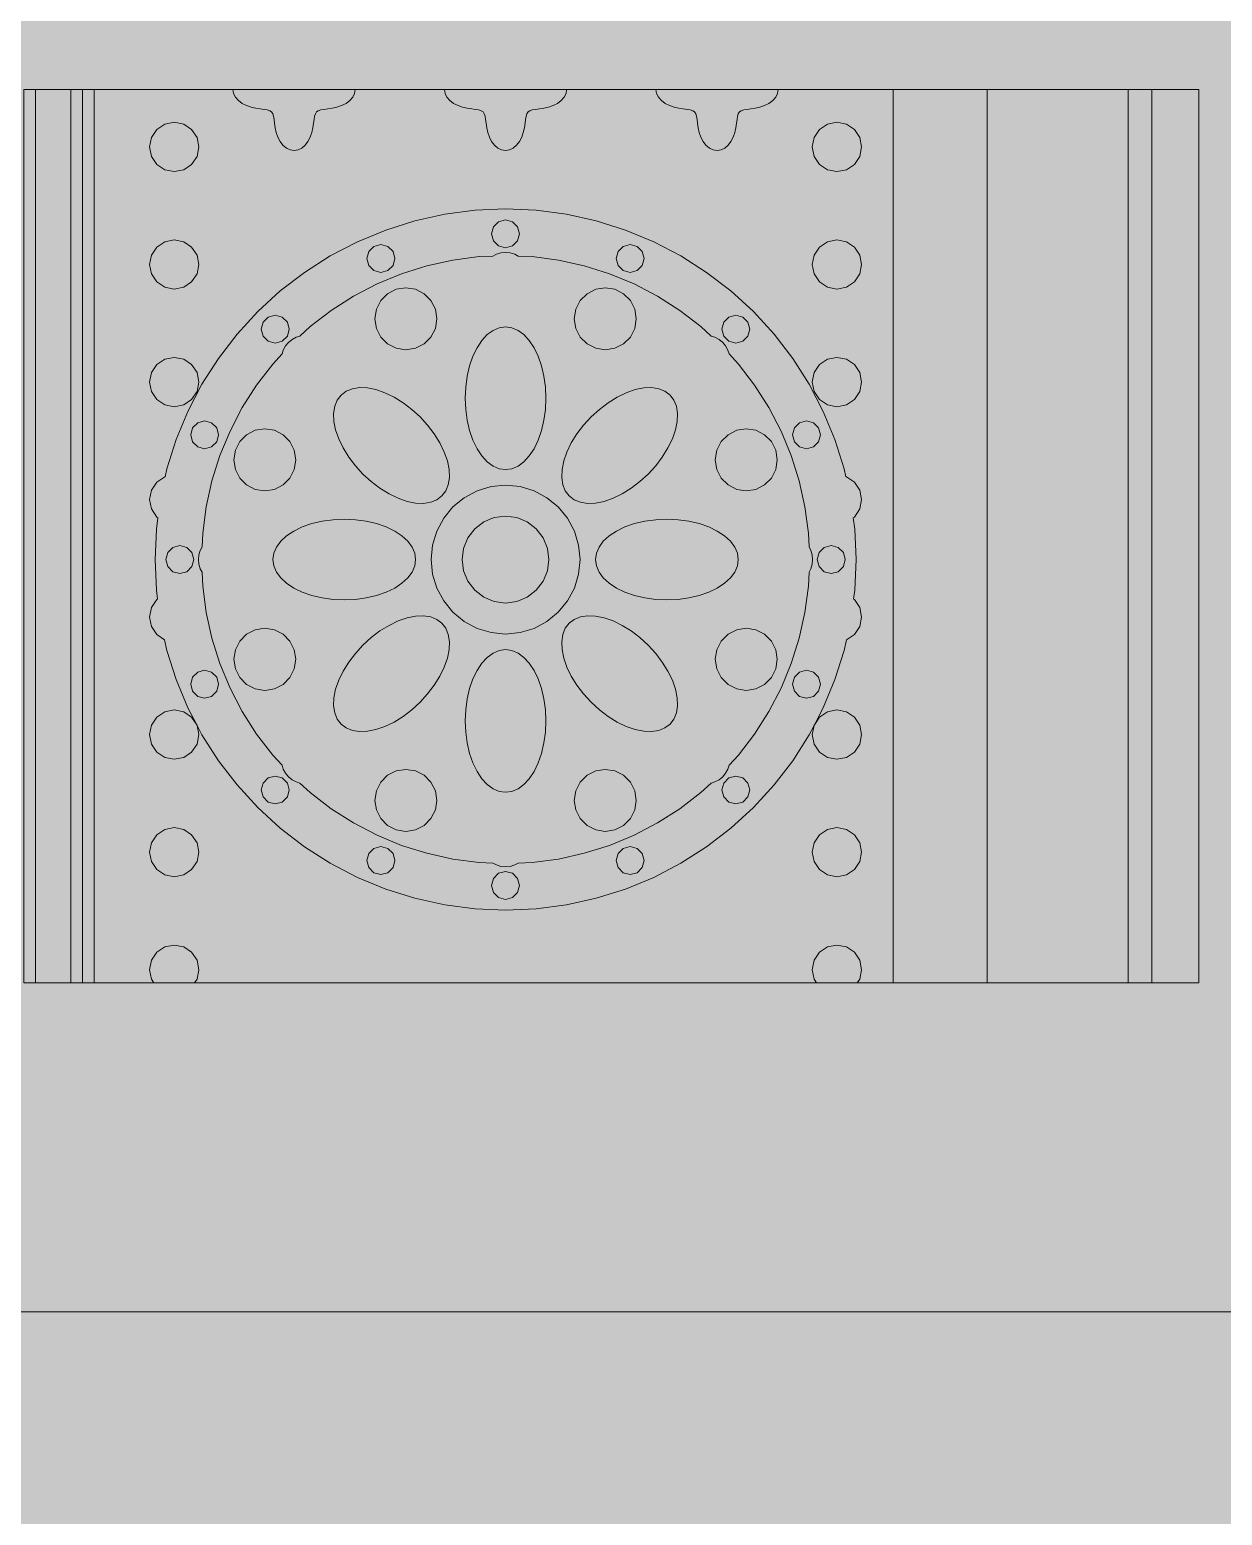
# Model space of a CAD drawing. Header units: millimetres. Extents: x -2412 to 16214, y -1176 to 12015.
# Drawn here: x 9469 to 10244, y 3486 to 4451 of the extents above; entities that cross this region are included whole.
import ezdxf

# ---------------------------------------------------------------- set-up
doc = ezdxf.new("R2010")
doc.units = ezdxf.units.MM
for name, color, linetype, lineweight, true_color in [('00_WHITE_BACKGROUND', 7, 'Continuous', 18, 0xffffff), ('01_STRUCTURE', 7, 'Continuous', 18, 0x000000), ('03_FRAMES_DOORS', 7, 'Continuous', 18, 0x000000), ('06_ORNAMENT', 7, 'Continuous', 18, 0x000000), ('07_RAILINGS', 7, 'Continuous', 18, 0x000000)]:
    doc.layers.add(name, color=color, linetype=linetype, lineweight=lineweight, true_color=true_color)

msp = doc.modelspace()

# ---------------------------------------------------------------- linework, layer by layer
at = {"layer": '00_WHITE_BACKGROUND', "lineweight": 18, "true_color": 0xffffff}
msp.add_solid([(-2412.2137, -1175.5725), (16213.7405, -1175.5725), (-2412.2137, 12015.2672), (16213.7405, 12015.2672)], dxfattribs=at)
at = {"layer": '01_STRUCTURE', "color": 7, "lineweight": 18, "true_color": 0x000000}
for points in [[(10183.2061, 4412.2137), (10183.2061, 3832.0611)], [(10198.4733, 3832.0611), (10229.0076, 3832.0611), (10229.0076, 4412.2137), (10198.4733, 4412.2137)]]:
    msp.add_lwpolyline(points, dxfattribs=at)
at = {"layer": '03_FRAMES_DOORS', "color": 7, "lineweight": 18, "true_color": 0x000000}
msp.add_lwpolyline([(9465.6489, 4412.2137), (9465.6489, 3832.0611), (9473.2824, 3832.0611), (9473.2824, 4412.2137)], close=True, dxfattribs=at)
for points in [[(9503.8168, 4412.2137), (9503.8168, 3832.0611)], [(9511.4504, 3832.0611), (9511.4504, 4412.2137)], [(10030.5344, 3832.0611), (10030.5344, 4412.2137)], [(10091.6031, 3832.0611), (10091.6031, 4412.2137)]]:
    msp.add_lwpolyline(points, dxfattribs=at)
at = {"layer": '06_ORNAMENT', "color": 7, "lineweight": 18, "true_color": 0x000000}
for points in [[(9601.5267, 4412.2137), (9601.9389, 4409.6336), (9603.1298, 4407.2061), (9605.0229, 4405.0076), (9607.4809, 4403.1756), (9610.3206, 4401.7252), (9613.3435, 4400.6718), (9616.3817, 4399.9542), (9619.2214, 4399.5115), (9621.7405, 4399.1908), (9623.8321, 4398.8702), (9625.4656, 4398.3969), (9626.626, 4397.6183), (9627.4046, 4396.458), (9627.8779, 4394.8244), (9628.1985, 4392.7328), (9628.5191, 4390.2137), (9628.9618, 4387.374), (9629.6794, 4384.3359), (9630.7328, 4381.313), (9632.1832, 4378.4733), (9634.0153, 4376.0153), (9636.2137, 4374.1221), (9638.6412, 4372.9313), (9641.2214, 4372.5191), (9643.8015, 4372.9313), (9646.229, 4374.1221), (9648.4275, 4376.0153), (9650.2595, 4378.4733), (9651.7099, 4381.313), (9652.7634, 4384.3359), (9653.4809, 4387.374), (9653.9237, 4390.2137), (9654.2443, 4392.7328), (9654.5649, 4394.8244), (9655.0382, 4396.458), (9655.8168, 4397.6183), (9656.9771, 4398.3969), (9658.6107, 4398.8702), (9660.7023, 4399.1908), (9663.2214, 4399.5115), (9666.0611, 4399.9542), (9669.0992, 4400.6718), (9672.1221, 4401.7252), (9674.9618, 4403.1756), (9677.4198, 4405.0076), (9679.313, 4407.2061), (9680.5038, 4409.6336), (9680.916, 4412.2137)], [(9738.9313, 4412.2137), (9739.3435, 4409.6336), (9740.5344, 4407.2061), (9742.4275, 4405.0076), (9744.8855, 4403.1756), (9747.7252, 4401.7252), (9750.7481, 4400.6718), (9753.7863, 4399.9542), (9756.626, 4399.5115), (9759.145, 4399.1908), (9761.2366, 4398.8702), (9762.8702, 4398.3969), (9764.0305, 4397.6183), (9764.8092, 4396.458), (9765.2824, 4394.8244), (9765.6031, 4392.7328), (9765.9237, 4390.2137), (9766.3664, 4387.374), (9767.084, 4384.3359), (9768.1374, 4381.313), (9769.5878, 4378.4733), (9771.4198, 4376.0153), (9773.6183, 4374.1221), (9776.0458, 4372.9313), (9778.626, 4372.5191), (9781.2061, 4372.9313), (9783.6336, 4374.1221), (9785.8321, 4376.0153), (9787.6641, 4378.4733), (9789.1145, 4381.313), (9790.1679, 4384.3359), (9790.8855, 4387.374), (9791.3282, 4390.2137), (9791.6489, 4392.7328), (9791.9695, 4394.8244), (9792.4427, 4396.458), (9793.2214, 4397.6183), (9794.3817, 4398.3969), (9796.0153, 4398.8702), (9798.1069, 4399.1908), (9800.626, 4399.5115), (9803.4656, 4399.9542), (9806.5038, 4400.6718), (9809.5267, 4401.7252), (9812.3664, 4403.1756), (9814.8244, 4405.0076), (9816.7176, 4407.2061), (9817.9084, 4409.6336), (9818.3206, 4412.2137)], [(9547.3282, 4374.855), (9548.5496, 4368.7328), (9552.0305, 4363.5267), (9557.2214, 4360.0458), (9563.3588, 4358.8244), (9569.4962, 4360.0458), (9574.687, 4363.5267), (9578.1679, 4368.7328), (9579.3893, 4374.855), (9578.1679, 4380.9924), (9574.687, 4386.1985), (9569.4962, 4389.6641), (9563.3588, 4390.8855), (9557.2214, 4389.6641), (9552.0305, 4386.1985), (9548.5496, 4380.9924)], [(9977.8626, 4374.855), (9979.084, 4368.7328), (9982.5649, 4363.5267), (9987.7557, 4360.0458), (9993.8931, 4358.8244), (10000.0305, 4360.0458), (10005.2214, 4363.5267), (10008.7023, 4368.7328), (10009.9237, 4374.855), (10008.7023, 4380.9924), (10005.2214, 4386.1985), (10000.0305, 4389.6641), (9993.8931, 4390.8855), (9987.7557, 4389.6641), (9982.5649, 4386.1985), (9979.084, 4380.9924)], [(9769.5573, 4318.4733), (9770.7786, 4313.9389), (9774.0916, 4310.626), (9778.626, 4309.4046), (9783.1603, 4310.626), (9786.4733, 4313.9389), (9787.6947, 4318.4733), (9786.4733, 4323.0076), (9783.1603, 4326.3206), (9778.626, 4327.542), (9774.0916, 4326.3206), (9770.7786, 4323.0076)], [(9547.3282, 4298.5191), (9548.5496, 4292.3969), (9552.0305, 4287.1908), (9557.2214, 4283.7099), (9563.3588, 4282.4885), (9569.4962, 4283.7099), (9574.687, 4287.1908), (9578.1679, 4292.3969), (9579.3893, 4298.5191), (9578.1679, 4304.6565), (9574.687, 4309.8626), (9569.4962, 4313.3282), (9563.3588, 4314.5496), (9557.2214, 4313.3282), (9552.0305, 4309.8626), (9548.5496, 4304.6565)], [(9977.8626, 4298.5191), (9979.084, 4292.3969), (9982.5649, 4287.1908), (9987.7557, 4283.7099), (9993.8931, 4282.4885), (10000.0305, 4283.7099), (10005.2214, 4287.1908), (10008.7023, 4292.3969), (10009.9237, 4298.5191), (10008.7023, 4304.6565), (10005.2214, 4309.8626), (10000.0305, 4313.3282), (9993.8931, 4314.5496), (9987.7557, 4313.3282), (9982.5649, 4309.8626), (9979.084, 4304.6565)], [(9579.1145, 4106.8702), (9579.4198, 4103.8779), (9580.3053, 4100.9466), (9581.4809, 4098.687), (9581.8779, 4089.6641), (9584.1374, 4072.5802), (9587.8626, 4055.7557), (9593.0382, 4039.3282), (9599.6336, 4023.4046), (9607.5878, 4008.1221), (9616.8397, 3993.5878), (9627.3282, 3979.9237), (9633.4351, 3973.2672), (9634.1985, 3970.8092), (9635.6489, 3968.1221), (9637.5573, 3965.8015), (9639.8779, 3963.8931), (9642.5649, 3962.4427), (9645.0229, 3961.6794), (9651.6794, 3955.5725), (9665.3435, 3945.084), (9679.8779, 3935.8321), (9695.1603, 3927.8779), (9711.084, 3921.2824), (9727.5115, 3916.1069), (9744.3359, 3912.3817), (9761.4198, 3910.1221), (9770.4427, 3909.7252), (9772.7023, 3908.5496), (9775.6336, 3907.6489), (9778.626, 3907.3588), (9781.6183, 3907.6489), (9784.5496, 3908.5496), (9786.8092, 3909.7252), (9795.8321, 3910.1221), (9812.916, 3912.3817), (9829.7405, 3916.1069), (9846.1679, 3921.2824), (9862.0916, 3927.8779), (9877.374, 3935.8321), (9891.9084, 3945.084), (9905.5725, 3955.5725), (9912.229, 3961.6794), (9914.687, 3962.4427), (9917.374, 3963.8931), (9919.6947, 3965.8015), (9921.6031, 3968.1221), (9923.0534, 3970.8092), (9923.8168, 3973.2672), (9929.9237, 3979.9237), (9940.4122, 3993.5878), (9949.6641, 4008.1221), (9957.6183, 4023.4046), (9964.2137, 4039.3282), (9969.3893, 4055.7557), (9973.1145, 4072.5802), (9975.374, 4089.6641), (9975.771, 4098.687), (9976.9466, 4100.9466), (9977.8473, 4103.8779), (9978.1374, 4106.8702), (9977.8473, 4109.8626), (9976.9466, 4112.7939), (9975.771, 4115.0534), (9975.374, 4124.0763), (9973.1145, 4141.1603), (9969.3893, 4157.9847), (9964.2137, 4174.4122), (9957.6183, 4190.3359), (9949.6641, 4205.6183), (9940.4122, 4220.1527), (9929.9237, 4233.8168), (9923.8168, 4240.4733), (9923.0534, 4242.9313), (9921.6031, 4245.6183), (9919.6947, 4247.9389), (9917.374, 4249.8473), (9914.687, 4251.2977), (9912.229, 4252.0611), (9905.5725, 4258.1679), (9891.9084, 4268.6565), (9877.374, 4277.9084), (9862.0916, 4285.8626), (9846.1679, 4292.458), (9829.7405, 4297.6336), (9812.916, 4301.3588), (9795.8321, 4303.6183), (9786.8092, 4304.0153), (9784.5496, 4305.1908), (9781.6183, 4306.0763), (9778.626, 4306.3817), (9775.6336, 4306.0763), (9772.7023, 4305.1908), (9770.4427, 4304.0153), (9761.4198, 4303.6183), (9744.3359, 4301.3588), (9727.5115, 4297.6336), (9711.084, 4292.458), (9695.1603, 4285.8626), (9679.8779, 4277.9084), (9665.3435, 4268.6565), (9651.6794, 4258.1679), (9645.0229, 4252.0611), (9642.5649, 4251.2977), (9639.8779, 4249.8473), (9637.5573, 4247.9389), (9635.6489, 4245.6183), (9634.1985, 4242.9313), (9633.4351, 4240.4733), (9627.3282, 4233.8168), (9616.8397, 4220.1527), (9607.5878, 4205.6183), (9599.6336, 4190.3359), (9593.0382, 4174.4122), (9587.8626, 4157.9847), (9584.1374, 4141.1603), (9581.8779, 4124.0763), (9581.4809, 4115.0534), (9580.3053, 4112.7939), (9579.4198, 4109.8626)], [(9688.5802, 4302.3664), (9689.8015, 4297.8321), (9693.1145, 4294.5191), (9697.6489, 4293.2977), (9702.1832, 4294.5191), (9705.4962, 4297.8321), (9706.7176, 4302.3664), (9705.4962, 4306.9008), (9702.1832, 4310.2137), (9697.6489, 4311.4351), (9693.1145, 4310.2137), (9689.8015, 4306.9008)], [(9850.5344, 4302.3664), (9851.7557, 4297.8321), (9855.0687, 4294.5191), (9859.6031, 4293.2977), (9864.1374, 4294.5191), (9867.4504, 4297.8321), (9868.6718, 4302.3664), (9867.4504, 4306.9008), (9864.1374, 4310.2137), (9859.6031, 4311.4351), (9855.0687, 4310.2137), (9851.7557, 4306.9008)], [(9693.6947, 4263.2672), (9694.6718, 4257.0382), (9697.542, 4251.4198), (9702, 4246.9618), (9707.6183, 4244.1069), (9713.8473, 4243.1145), (9720.0763, 4244.1069), (9725.6947, 4246.9618), (9730.1527, 4251.4198), (9733.0076, 4257.0382), (9734, 4263.2672), (9733.0076, 4269.4962), (9730.1527, 4275.1145), (9725.6947, 4279.5725), (9720.0763, 4282.4275), (9713.8473, 4283.4198), (9707.6183, 4282.4275), (9702, 4279.5725), (9697.542, 4275.1145), (9694.6718, 4269.4962)], [(9823.2519, 4263.2672), (9824.2443, 4257.0382), (9827.0992, 4251.4198), (9831.5573, 4246.9618), (9837.1756, 4244.1069), (9843.4046, 4243.1145), (9849.6336, 4244.1069), (9855.2519, 4246.9618), (9859.7099, 4251.4198), (9862.5802, 4257.0382), (9863.5573, 4263.2672), (9862.5802, 4269.4962), (9859.7099, 4275.1145), (9855.2519, 4279.5725), (9849.6336, 4282.4275), (9843.4046, 4283.4198), (9837.1756, 4282.4275), (9831.5573, 4279.5725), (9827.0992, 4275.1145), (9824.2443, 4269.4962)], [(9619.9389, 4256.4885), (9621.145, 4251.9542), (9624.4733, 4248.6412), (9629.0076, 4247.4198), (9633.542, 4248.6412), (9636.855, 4251.9542), (9638.0763, 4256.4885), (9636.855, 4261.0229), (9633.542, 4264.3511), (9629.0076, 4265.5573), (9624.4733, 4264.3511), (9621.145, 4261.0229)], [(9919.1908, 4256.4885), (9920.3969, 4251.9542), (9923.7252, 4248.6412), (9928.2595, 4247.4198), (9932.7939, 4248.6412), (9936.1069, 4251.9542), (9937.3282, 4256.4885), (9936.1069, 4261.0229), (9932.7939, 4264.3511), (9928.2595, 4265.5573), (9923.7252, 4264.3511), (9920.3969, 4261.0229)], [(9752.4275, 4211.6641), (9752.7481, 4204.4122), (9753.7099, 4197.3435), (9755.2824, 4190.626), (9757.4351, 4184.4122), (9760.1069, 4178.8855), (9763.2214, 4174.1679), (9766.7328, 4170.3664), (9770.5344, 4167.5878), (9774.5344, 4165.8779), (9778.626, 4165.313), (9782.7176, 4165.8779), (9786.7176, 4167.5878), (9790.5191, 4170.3664), (9794.0305, 4174.1679), (9797.145, 4178.8855), (9799.8168, 4184.4122), (9801.9695, 4190.626), (9803.542, 4197.3435), (9804.5038, 4204.4122), (9804.8244, 4211.6641), (9804.5038, 4218.916), (9803.542, 4225.9847), (9801.9695, 4232.7023), (9799.8168, 4238.916), (9797.145, 4244.4427), (9794.0305, 4249.1603), (9790.5191, 4252.9618), (9786.7176, 4255.7405), (9782.7176, 4257.4504), (9778.626, 4258.0153), (9774.5344, 4257.4504), (9770.5344, 4255.7405), (9766.7328, 4252.9618), (9763.2214, 4249.1603), (9760.1069, 4244.4427), (9757.4351, 4238.916), (9755.2824, 4232.7023), (9753.7099, 4225.9847), (9752.7481, 4218.916)], [(9547.3282, 4222.1832), (9548.5496, 4216.0611), (9552.0305, 4210.855), (9557.2214, 4207.374), (9563.3588, 4206.1527), (9569.4962, 4207.374), (9574.687, 4210.855), (9578.1679, 4216.0611), (9579.3893, 4222.1832), (9578.1679, 4228.3206), (9574.687, 4233.5267), (9569.4962, 4236.9924), (9563.3588, 4238.2137), (9557.2214, 4236.9924), (9552.0305, 4233.5267), (9548.5496, 4228.3206)], [(9977.8626, 4222.1832), (9979.084, 4216.0611), (9982.5649, 4210.855), (9987.7557, 4207.374), (9993.8931, 4206.1527), (10000.0305, 4207.374), (10005.2214, 4210.855), (10008.7023, 4216.0611), (10009.9237, 4222.1832), (10008.7023, 4228.3206), (10005.2214, 4233.5267), (10000.0305, 4236.9924), (9993.8931, 4238.2137), (9987.7557, 4236.9924), (9982.5649, 4233.5267), (9979.084, 4228.3206)], [(9666.916, 4201.7557), (9667.1145, 4196.5954), (9668.2443, 4191.0534), (9670.2748, 4185.2519), (9673.145, 4179.3435), (9676.7786, 4173.4809), (9681.0992, 4167.8015), (9686, 4162.4427), (9691.3588, 4157.542), (9697.0382, 4153.2214), (9702.9008, 4149.5878), (9708.8092, 4146.7176), (9714.5954, 4144.7023), (9720.1527, 4143.5725), (9725.313, 4143.3588), (9729.9695, 4144.0763), (9734, 4145.6947), (9737.2977, 4148.1985), (9739.8015, 4151.4962), (9741.4198, 4155.5267), (9742.1374, 4160.1832), (9741.9237, 4165.3435), (9740.7939, 4170.9008), (9738.7786, 4176.687), (9735.9084, 4182.5954), (9732.2748, 4188.458), (9727.9542, 4194.1374), (9723.0534, 4199.4962), (9717.6947, 4204.3969), (9712.0153, 4208.7176), (9706.1527, 4212.3511), (9700.2443, 4215.2214), (9694.4427, 4217.2519), (9688.9008, 4218.3817), (9683.7405, 4218.5802), (9679.084, 4217.8626), (9675.0534, 4216.2443), (9671.7557, 4213.7405), (9669.2519, 4210.4427), (9667.6336, 4206.4122)], [(9815.1145, 4160.1832), (9815.8321, 4155.5267), (9817.4504, 4151.4962), (9819.9542, 4148.1985), (9823.2519, 4145.6947), (9827.2824, 4144.0763), (9831.9389, 4143.3588), (9837.0992, 4143.5725), (9842.6565, 4144.7023), (9848.4427, 4146.7176), (9854.3511, 4149.5878), (9860.2137, 4153.2214), (9865.8931, 4157.542), (9871.2519, 4162.4427), (9876.1527, 4167.8015), (9880.4733, 4173.4809), (9884.1069, 4179.3435), (9886.9771, 4185.2519), (9889.0076, 4191.0534), (9890.1374, 4196.5954), (9890.3359, 4201.7557), (9889.6183, 4206.4122), (9888, 4210.4427), (9885.4962, 4213.7405), (9882.1985, 4216.2443), (9878.1679, 4217.8626), (9873.5267, 4218.5802), (9868.3511, 4218.3817), (9862.8092, 4217.2519), (9857.0076, 4215.2214), (9851.0992, 4212.3511), (9845.2366, 4208.7176), (9839.5573, 4204.3969), (9834.1985, 4199.4962), (9829.2977, 4194.1374), (9824.9771, 4188.458), (9821.3435, 4182.5954), (9818.4733, 4176.687), (9816.458, 4170.9008), (9815.3282, 4165.3435)], [(9574.0611, 4187.8473), (9575.2824, 4183.313), (9578.5954, 4180), (9583.1298, 4178.7786), (9587.6641, 4180), (9590.9771, 4183.313), (9592.1985, 4187.8473), (9590.9771, 4192.3817), (9587.6641, 4195.6947), (9583.1298, 4196.916), (9578.5954, 4195.6947), (9575.2824, 4192.3817)], [(9602.0763, 4171.6489), (9603.0687, 4165.4198), (9605.9237, 4159.8015), (9610.3817, 4155.3435), (9616, 4152.4885), (9622.229, 4151.4962), (9628.458, 4152.4885), (9634.0763, 4155.3435), (9638.5344, 4159.8015), (9641.3893, 4165.4198), (9642.3817, 4171.6489), (9641.3893, 4177.8779), (9638.5344, 4183.4962), (9634.0763, 4187.9542), (9628.458, 4190.8244), (9622.229, 4191.8015), (9616, 4190.8244), (9610.3817, 4187.9542), (9605.9237, 4183.4962), (9603.0687, 4177.8779)], [(9914.8702, 4171.6489), (9915.8626, 4165.4198), (9918.7176, 4159.8015), (9923.1756, 4155.3435), (9928.7939, 4152.4885), (9935.0229, 4151.4962), (9941.2519, 4152.4885), (9946.8702, 4155.3435), (9951.3282, 4159.8015), (9954.1832, 4165.4198), (9955.1756, 4171.6489), (9954.1832, 4177.8779), (9951.3282, 4183.4962), (9946.8702, 4187.9542), (9941.2519, 4190.8244), (9935.0229, 4191.8015), (9928.7939, 4190.8244), (9923.1756, 4187.9542), (9918.7176, 4183.4962), (9915.8626, 4177.8779)], [(9965.0534, 4187.8473), (9966.2748, 4183.313), (9969.5878, 4180), (9974.1221, 4178.7786), (9978.6565, 4180), (9981.9695, 4183.313), (9983.1908, 4187.8473), (9981.9695, 4192.3817), (9978.6565, 4195.6947), (9974.1221, 4196.916), (9969.5878, 4195.6947), (9966.2748, 4192.3817)], [(9730.2595, 4106.8702), (9731.1908, 4097.4351), (9733.9389, 4088.3664), (9738.4122, 4080), (9744.4275, 4072.6718), (9751.7557, 4066.6565), (9760.1221, 4062.1832), (9769.1908, 4059.4351), (9778.626, 4058.5038), (9788.0611, 4059.4351), (9797.1298, 4062.1832), (9805.4962, 4066.6565), (9812.8244, 4072.6718), (9818.8397, 4080), (9823.313, 4088.3664), (9826.0611, 4097.4351), (9826.9924, 4106.8702), (9826.0611, 4116.3053), (9823.313, 4125.374), (9818.8397, 4133.7405), (9812.8244, 4141.0687), (9805.4962, 4147.084), (9797.1298, 4151.5573), (9788.0611, 4154.3053), (9778.626, 4155.2366), (9769.1908, 4154.3053), (9760.1221, 4151.5573), (9751.7557, 4147.084), (9744.4275, 4141.0687), (9738.4122, 4133.7405), (9733.9389, 4125.374), (9731.1908, 4116.3053)], [(9627.4809, 4106.8702), (9628.0458, 4102.7786), (9629.7557, 4098.7786), (9632.5344, 4094.9771), (9636.3359, 4091.4656), (9641.0534, 4088.3511), (9646.5802, 4085.6794), (9652.7939, 4083.5267), (9659.5115, 4081.9542), (9666.5802, 4080.9924), (9673.8321, 4080.6718), (9681.084, 4080.9924), (9688.1527, 4081.9542), (9694.8702, 4083.5267), (9701.084, 4085.6794), (9706.6107, 4088.3511), (9711.3282, 4091.4656), (9715.1298, 4094.9771), (9717.9084, 4098.7786), (9719.6183, 4102.7786), (9720.1832, 4106.8702), (9719.6183, 4110.9618), (9717.9084, 4114.9618), (9715.1298, 4118.7634), (9711.3282, 4122.2748), (9706.6107, 4125.3893), (9701.084, 4128.0611), (9694.8702, 4130.2137), (9688.1527, 4131.7863), (9681.084, 4132.7481), (9673.8321, 4133.0687), (9666.5802, 4132.7481), (9659.5115, 4131.7863), (9652.7939, 4130.2137), (9646.5802, 4128.0611), (9641.0534, 4125.3893), (9636.3359, 4122.2748), (9632.5344, 4118.7634), (9629.7557, 4114.9618), (9628.0458, 4110.9618)], [(9750.4122, 4106.8702), (9751.374, 4099.5725), (9754.1985, 4092.7634), (9758.6718, 4086.916), (9764.5191, 4082.4427), (9771.3282, 4079.6183), (9778.626, 4078.6565), (9785.9237, 4079.6183), (9792.7328, 4082.4427), (9798.5802, 4086.916), (9803.0534, 4092.7634), (9805.8779, 4099.5725), (9806.8397, 4106.8702), (9805.8779, 4114.1679), (9803.0534, 4120.9771), (9798.5802, 4126.8244), (9792.7328, 4131.2977), (9785.9237, 4134.1221), (9778.626, 4135.084), (9771.3282, 4134.1221), (9764.5191, 4131.2977), (9758.6718, 4126.8244), (9754.1985, 4120.9771), (9751.374, 4114.1679)], [(9837.0687, 4106.8702), (9837.6336, 4102.7786), (9839.3435, 4098.7786), (9842.1221, 4094.9771), (9845.9237, 4091.4656), (9850.6412, 4088.3511), (9856.1679, 4085.6794), (9862.3817, 4083.5267), (9869.0992, 4081.9542), (9876.1679, 4080.9924), (9883.4198, 4080.6718), (9890.6718, 4080.9924), (9897.7405, 4081.9542), (9904.458, 4083.5267), (9910.6718, 4085.6794), (9916.1985, 4088.3511), (9920.916, 4091.4656), (9924.7176, 4094.9771), (9927.4962, 4098.7786), (9929.2061, 4102.7786), (9929.771, 4106.8702), (9929.2061, 4110.9618), (9927.4962, 4114.9618), (9924.7176, 4118.7634), (9920.916, 4122.2748), (9916.1985, 4125.3893), (9910.6718, 4128.0611), (9904.458, 4130.2137), (9897.7405, 4131.7863), (9890.6718, 4132.7481), (9883.4198, 4133.0687), (9876.1679, 4132.7481), (9869.0992, 4131.7863), (9862.3817, 4130.2137), (9856.1679, 4128.0611), (9850.6412, 4125.3893), (9845.9237, 4122.2748), (9842.1221, 4118.7634), (9839.3435, 4114.9618), (9837.6336, 4110.9618)], [(9557.9542, 4106.8702), (9559.1756, 4102.3359), (9562.4885, 4099.0229), (9567.0229, 4097.8015), (9571.5573, 4099.0229), (9574.8702, 4102.3359), (9576.0916, 4106.8702), (9574.8702, 4111.4046), (9571.5573, 4114.7176), (9567.0229, 4115.9389), (9562.4885, 4114.7176), (9559.1756, 4111.4046)], [(9981.1603, 4106.8702), (9982.3817, 4102.3359), (9985.6947, 4099.0229), (9990.229, 4097.8015), (9994.7634, 4099.0229), (9998.0763, 4102.3359), (9999.2977, 4106.8702), (9998.0763, 4111.4046), (9994.7634, 4114.7176), (9990.229, 4115.9389), (9985.6947, 4114.7176), (9982.3817, 4111.4046)], [(9602.0763, 4042.0916), (9603.0687, 4035.8626), (9605.9237, 4030.2443), (9610.3817, 4025.7863), (9616, 4022.916), (9622.229, 4021.9389), (9628.458, 4022.916), (9634.0763, 4025.7863), (9638.5344, 4030.2443), (9641.3893, 4035.8626), (9642.3817, 4042.0916), (9641.3893, 4048.3206), (9638.5344, 4053.9389), (9634.0763, 4058.3969), (9628.458, 4061.2519), (9622.229, 4062.2443), (9616, 4061.2519), (9610.3817, 4058.3969), (9605.9237, 4053.9389), (9603.0687, 4048.3206)], [(9666.916, 4011.9695), (9667.6336, 4007.3282), (9669.2519, 4003.2977), (9671.7557, 4000), (9675.0534, 3997.4962), (9679.084, 3995.8779), (9683.7405, 3995.1603), (9688.9008, 3995.3588), (9694.4427, 3996.4885), (9700.2443, 3998.5191), (9706.1527, 4001.3893), (9712.0153, 4005.0229), (9717.6947, 4009.3435), (9723.0534, 4014.2443), (9727.9542, 4019.6031), (9732.2748, 4025.2824), (9735.9084, 4031.145), (9738.7786, 4037.0534), (9740.7939, 4042.8397), (9741.9237, 4048.3969), (9742.1374, 4053.5573), (9741.4198, 4058.2137), (9739.8015, 4062.2443), (9737.2977, 4065.542), (9734, 4068.0458), (9729.9695, 4069.6641), (9725.313, 4070.3817), (9720.1527, 4070.1679), (9714.5954, 4069.0382), (9708.8092, 4067.0229), (9702.9008, 4064.1527), (9697.0382, 4060.5191), (9691.3588, 4056.1985), (9686, 4051.2977), (9681.0992, 4045.9389), (9676.7786, 4040.2595), (9673.145, 4034.3969), (9670.2748, 4028.4885), (9668.2443, 4022.687), (9667.1145, 4017.145)], [(9815.1145, 4053.5573), (9815.3282, 4048.3969), (9816.458, 4042.8397), (9818.4733, 4037.0534), (9821.3435, 4031.145), (9824.9771, 4025.2824), (9829.2977, 4019.6031), (9834.1985, 4014.2443), (9839.5573, 4009.3435), (9845.2366, 4005.0229), (9851.0992, 4001.3893), (9857.0076, 3998.5191), (9862.8092, 3996.4885), (9868.3511, 3995.3588), (9873.5267, 3995.1603), (9878.1679, 3995.8779), (9882.1985, 3997.4962), (9885.4962, 4000), (9888, 4003.2977), (9889.6183, 4007.3282), (9890.3359, 4011.9695), (9890.1374, 4017.145), (9889.0076, 4022.687), (9886.9771, 4028.4885), (9884.1069, 4034.3969), (9880.4733, 4040.2595), (9876.1527, 4045.9389), (9871.2519, 4051.2977), (9865.8931, 4056.1985), (9860.2137, 4060.5191), (9854.3511, 4064.1527), (9848.4427, 4067.0229), (9842.6565, 4069.0382), (9837.0992, 4070.1679), (9831.9389, 4070.3817), (9827.2824, 4069.6641), (9823.2519, 4068.0458), (9819.9542, 4065.542), (9817.4504, 4062.2443), (9815.8321, 4058.2137)], [(9914.8702, 4042.0916), (9915.8626, 4035.8626), (9918.7176, 4030.2443), (9923.1756, 4025.7863), (9928.7939, 4022.916), (9935.0229, 4021.9389), (9941.2519, 4022.916), (9946.8702, 4025.7863), (9951.3282, 4030.2443), (9954.1832, 4035.8626), (9955.1756, 4042.0916), (9954.1832, 4048.3206), (9951.3282, 4053.9389), (9946.8702, 4058.3969), (9941.2519, 4061.2519), (9935.0229, 4062.2443), (9928.7939, 4061.2519), (9923.1756, 4058.3969), (9918.7176, 4053.9389), (9915.8626, 4048.3206)], [(9752.4275, 4002.0763), (9752.7481, 3994.8244), (9753.7099, 3987.7557), (9755.2824, 3981.0382), (9757.4351, 3974.8244), (9760.1069, 3969.2977), (9763.2214, 3964.5802), (9766.7328, 3960.7786), (9770.5344, 3958), (9774.5344, 3956.2901), (9778.626, 3955.7252), (9782.7176, 3956.2901), (9786.7176, 3958), (9790.5191, 3960.7786), (9794.0305, 3964.5802), (9797.145, 3969.2977), (9799.8168, 3974.8244), (9801.9695, 3981.0382), (9803.542, 3987.7557), (9804.5038, 3994.8244), (9804.8244, 4002.0763), (9804.5038, 4009.3282), (9803.542, 4016.3969), (9801.9695, 4023.1145), (9799.8168, 4029.3282), (9797.145, 4034.855), (9794.0305, 4039.5725), (9790.5191, 4043.374), (9786.7176, 4046.1527), (9782.7176, 4047.8626), (9778.626, 4048.4275), (9774.5344, 4047.8626), (9770.5344, 4046.1527), (9766.7328, 4043.374), (9763.2214, 4039.5725), (9760.1069, 4034.855), (9757.4351, 4029.3282), (9755.2824, 4023.1145), (9753.7099, 4016.3969), (9752.7481, 4009.3282)], [(9574.0611, 4025.8931), (9575.2824, 4021.3588), (9578.5954, 4018.0458), (9583.1298, 4016.8244), (9587.6641, 4018.0458), (9590.9771, 4021.3588), (9592.1985, 4025.8931), (9590.9771, 4030.4275), (9587.6641, 4033.7405), (9583.1298, 4034.9618), (9578.5954, 4033.7405), (9575.2824, 4030.4275)], [(9965.0534, 4025.8931), (9966.2748, 4021.3588), (9969.5878, 4018.0458), (9974.1221, 4016.8244), (9978.6565, 4018.0458), (9981.9695, 4021.3588), (9983.1908, 4025.8931), (9981.9695, 4030.4275), (9978.6565, 4033.7405), (9974.1221, 4034.9618), (9969.5878, 4033.7405), (9966.2748, 4030.4275)], [(9619.9389, 3957.2366), (9621.145, 3952.7176), (9624.4733, 3949.3893), (9629.0076, 3948.1679), (9633.542, 3949.3893), (9636.855, 3952.7176), (9638.0763, 3957.2366), (9636.855, 3961.771), (9633.542, 3965.0992), (9629.0076, 3966.3053), (9624.4733, 3965.0992), (9621.145, 3961.771)], [(9693.6947, 3950.4733), (9694.6718, 3944.2443), (9697.542, 3938.626), (9702, 3934.1679), (9707.6183, 3931.313), (9713.8473, 3930.3206), (9720.0763, 3931.313), (9725.6947, 3934.1679), (9730.1527, 3938.626), (9733.0076, 3944.2443), (9734, 3950.4733), (9733.0076, 3956.7023), (9730.1527, 3962.3206), (9725.6947, 3966.7786), (9720.0763, 3969.6336), (9713.8473, 3970.626), (9707.6183, 3969.6336), (9702, 3966.7786), (9697.542, 3962.3206), (9694.6718, 3956.7023)], [(9823.2519, 3950.4733), (9824.2443, 3944.2443), (9827.0992, 3938.626), (9831.5573, 3934.1679), (9837.1756, 3931.313), (9843.4046, 3930.3206), (9849.6336, 3931.313), (9855.2519, 3934.1679), (9859.7099, 3938.626), (9862.5802, 3944.2443), (9863.5573, 3950.4733), (9862.5802, 3956.7023), (9859.7099, 3962.3206), (9855.2519, 3966.7786), (9849.6336, 3969.6336), (9843.4046, 3970.626), (9837.1756, 3969.6336), (9831.5573, 3966.7786), (9827.0992, 3962.3206), (9824.2443, 3956.7023)], [(9919.1908, 3957.2366), (9920.3969, 3952.7176), (9923.7252, 3949.3893), (9928.2595, 3948.1679), (9932.7939, 3949.3893), (9936.1069, 3952.7176), (9937.3282, 3957.2366), (9936.1069, 3961.771), (9932.7939, 3965.0992), (9928.2595, 3966.3053), (9923.7252, 3965.0992), (9920.3969, 3961.771)], [(9547.3282, 3916.8397), (9548.5496, 3910.7176), (9552.0305, 3905.5115), (9557.2214, 3902.0305), (9563.3588, 3900.8092), (9569.4962, 3902.0305), (9574.687, 3905.5115), (9578.1679, 3910.7176), (9579.3893, 3916.8397), (9578.1679, 3922.9771), (9574.687, 3928.1832), (9569.4962, 3931.6489), (9563.3588, 3932.8702), (9557.2214, 3931.6489), (9552.0305, 3928.1832), (9548.5496, 3922.9771)], [(9977.8626, 3916.8397), (9979.084, 3910.7176), (9982.5649, 3905.5115), (9987.7557, 3902.0305), (9993.8931, 3900.8092), (10000.0305, 3902.0305), (10005.2214, 3905.5115), (10008.7023, 3910.7176), (10009.9237, 3916.8397), (10008.7023, 3922.9771), (10005.2214, 3928.1832), (10000.0305, 3931.6489), (9993.8931, 3932.8702), (9987.7557, 3931.6489), (9982.5649, 3928.1832), (9979.084, 3922.9771)], [(9688.5802, 3911.374), (9689.8015, 3906.8397), (9693.1145, 3903.5267), (9697.6489, 3902.3053), (9702.1832, 3903.5267), (9705.4962, 3906.8397), (9706.7176, 3911.374), (9705.4962, 3915.9084), (9702.1832, 3919.2214), (9697.6489, 3920.4427), (9693.1145, 3919.2214), (9689.8015, 3915.9084)], [(9850.5344, 3911.374), (9851.7557, 3906.8397), (9855.0687, 3903.5267), (9859.6031, 3902.3053), (9864.1374, 3903.5267), (9867.4504, 3906.8397), (9868.6718, 3911.374), (9867.4504, 3915.9084), (9864.1374, 3919.2214), (9859.6031, 3920.4427), (9855.0687, 3919.2214), (9851.7557, 3915.9084)], [(9769.5573, 3895.2672), (9770.7786, 3890.7328), (9774.0916, 3887.4198), (9778.626, 3886.1985), (9783.1603, 3887.4198), (9786.4733, 3890.7328), (9787.6947, 3895.2672), (9786.4733, 3899.8015), (9783.1603, 3903.1145), (9778.626, 3904.3359), (9774.0916, 3903.1145), (9770.7786, 3899.8015)]]:
    msp.add_lwpolyline(points, close=True, dxfattribs=at)
for points in [[(9876.3359, 4412.2137), (9876.7481, 4409.6336), (9877.9389, 4407.2061), (9879.8321, 4405.0076), (9882.2901, 4403.1756), (9885.1298, 4401.7252), (9888.1527, 4400.6718), (9891.1908, 4399.9542), (9894.0305, 4399.5115), (9896.5496, 4399.1908), (9898.6412, 4398.8702), (9900.2748, 4398.3969), (9901.4351, 4397.6183), (9902.2137, 4396.458), (9902.687, 4394.8244), (9903.0076, 4392.7328), (9903.3282, 4390.2137), (9903.771, 4387.374), (9904.4885, 4384.3359), (9905.542, 4381.313), (9906.9924, 4378.4733), (9908.8244, 4376.0153), (9911.0229, 4374.1221), (9913.4504, 4372.9313), (9916.0305, 4372.5191), (9918.6107, 4372.9313), (9921.0382, 4374.1221), (9923.2366, 4376.0153), (9925.0687, 4378.4733), (9926.5191, 4381.313), (9927.5725, 4384.3359), (9928.2901, 4387.374), (9928.7328, 4390.2137), (9929.0534, 4392.7328), (9929.374, 4394.8244), (9929.8473, 4396.458), (9930.626, 4397.6183), (9931.7863, 4398.3969), (9933.4198, 4398.8702), (9935.5115, 4399.1908), (9938.0305, 4399.5115), (9940.8702, 4399.9542), (9943.9084, 4400.6718), (9946.9313, 4401.7252), (9949.771, 4403.1756), (9952.229, 4405.0076), (9954.1221, 4407.2061), (9955.313, 4409.6336), (9955.7252, 4412.2137)], [(9979.2824, 3999.6031), (9985.0076, 4010.626), (9992.6107, 4028.9771), (9998.5954, 4047.9237), (10000.1069, 4054.7634), (10005.2214, 4058.1832), (10008.7023, 4063.3893), (10009.9237, 4069.5115), (10008.7023, 4075.6489), (10005.2214, 4080.855), (10004.7176, 4081.1908), (10005.4809, 4087.0229), (10006.3511, 4106.8702), (10005.4809, 4126.7176), (10004.5191, 4134.0458), (10005.2214, 4134.5191), (10008.7023, 4139.7252), (10009.9237, 4145.8473), (10008.7023, 4151.9847), (10005.2214, 4157.1908), (10000.0305, 4160.6565), (9999.7252, 4160.7176), (9998.5954, 4165.8168), (9992.6107, 4184.7634), (9985.0076, 4203.1145), (9975.8473, 4220.7328), (9965.1603, 4237.4809), (9953.0687, 4253.2519), (9939.6489, 4267.8931), (9925.0076, 4281.313), (9909.2366, 4293.4046), (9892.4885, 4304.0916), (9874.8702, 4313.2519), (9856.5191, 4320.855), (9837.5725, 4326.8397), (9818.1679, 4331.1298), (9798.4733, 4333.7252), (9778.626, 4334.5954), (9758.7786, 4333.7252), (9739.084, 4331.1298), (9719.6794, 4326.8397), (9700.7328, 4320.855), (9682.3817, 4313.2519), (9664.7634, 4304.0916), (9648.0153, 4293.4046), (9632.2443, 4281.313), (9617.6031, 4267.8931), (9604.1832, 4253.2519), (9592.0916, 4237.4809), (9581.4046, 4220.7328), (9572.2443, 4203.1145), (9564.6412, 4184.7634), (9558.6565, 4165.8168), (9557.5267, 4160.7176), (9557.2214, 4160.6565), (9552.0305, 4157.1908), (9548.5496, 4151.9847), (9547.3282, 4145.8473), (9548.5496, 4139.7252), (9552.0305, 4134.5191), (9552.7328, 4134.0458), (9551.771, 4126.7176), (9550.9008, 4106.8702), (9551.771, 4087.0229), (9552.5344, 4081.1908), (9552.0305, 4080.855), (9548.5496, 4075.6489), (9547.3282, 4069.5115), (9548.5496, 4063.3893), (9552.0305, 4058.1832), (9557.145, 4054.7634), (9558.6565, 4047.9237), (9564.6412, 4028.9771), (9572.2443, 4010.626), (9577.9695, 3999.6031)], [(9577.9695, 3999.6031), (9574.687, 4004.5191), (9569.4962, 4007.9847), (9563.3588, 4009.2061), (9557.2214, 4007.9847), (9552.0305, 4004.5191), (9548.5496, 3999.313), (9547.3282, 3993.1756), (9548.5496, 3987.0534), (9552.0305, 3981.8473), (9557.2214, 3978.3664), (9563.3588, 3977.145), (9569.4962, 3978.3664), (9574.687, 3981.8473), (9578.1679, 3987.0534), (9579.3893, 3993.1756), (9578.1985, 3999.1756)], [(9979.0534, 3999.1756), (9977.8626, 3993.1756), (9979.084, 3987.0534), (9982.5649, 3981.8473), (9987.7557, 3978.3664), (9993.8931, 3977.145), (10000.0305, 3978.3664), (10005.2214, 3981.8473), (10008.7023, 3987.0534), (10009.9237, 3993.1756), (10008.7023, 3999.313), (10005.2214, 4004.5191), (10000.0305, 4007.9847), (9993.8931, 4009.2061), (9987.7557, 4007.9847), (9982.5649, 4004.5191), (9979.2824, 3999.6031)], [(9578.1985, 3999.1756), (9578.1679, 3999.313), (9577.9695, 3999.6031)], [(9577.9695, 3999.6031), (9578.1985, 3999.1756)], [(9578.1985, 3999.1756), (9581.4046, 3993.0076), (9592.0916, 3976.2595), (9604.1832, 3960.4885), (9617.6031, 3945.8473), (9632.2443, 3932.4275), (9648.0153, 3920.3359), (9664.7634, 3909.6489), (9682.3817, 3900.4885), (9700.7328, 3892.8855), (9719.6794, 3886.9008), (9739.084, 3882.6107), (9758.7786, 3880.0153), (9778.626, 3879.145), (9798.4733, 3880.0153), (9818.1679, 3882.6107), (9837.5725, 3886.9008), (9856.5191, 3892.8855), (9874.8702, 3900.4885), (9892.4885, 3909.6489), (9909.2366, 3920.3359), (9925.0076, 3932.4275), (9939.6489, 3945.8473), (9953.0687, 3960.4885), (9965.1603, 3976.2595), (9975.8473, 3993.0076), (9979.0534, 3999.1756)], [(9979.2824, 3999.6031), (9979.084, 3999.313), (9979.0534, 3999.1756)], [(9979.0534, 3999.1756), (9979.2824, 3999.6031)], [(9576.626, 3832.0611), (9578.1679, 3834.3817), (9579.3893, 3840.5038), (9578.1679, 3846.6412), (9574.687, 3851.8473), (9569.4962, 3855.313), (9563.3588, 3856.5344), (9557.2214, 3855.313), (9552.0305, 3851.8473), (9548.5496, 3846.6412), (9547.3282, 3840.5038), (9548.5496, 3834.3817), (9550.0916, 3832.0611)], [(10007.1603, 3832.0611), (10008.7023, 3834.3817), (10009.9237, 3840.5038), (10008.7023, 3846.6412), (10005.2214, 3851.8473), (10000.0305, 3855.313), (9993.8931, 3856.5344), (9987.7557, 3855.313), (9982.5649, 3851.8473), (9979.084, 3846.6412), (9977.8626, 3840.5038), (9979.084, 3834.3817), (9980.626, 3832.0611)]]:
    msp.add_lwpolyline(points, dxfattribs=at)
at = {"layer": '07_RAILINGS', "color": 7, "lineweight": 18, "true_color": 0x000000}
for points in [[(9473.2824, 4412.2137), (9496.1832, 4412.2137)], [(9601.5267, 4412.2137), (9511.4504, 4412.2137), (9503.8168, 4412.2137), (9496.1832, 4412.2137)], [(9496.1832, 4412.2137), (9496.1832, 3832.0611)], [(9496.1832, 3832.0611), (9503.8168, 3832.0611), (9511.4504, 3832.0611), (9550.0916, 3832.0611), (9576.626, 3832.0611), (9980.626, 3832.0611), (10007.1603, 3832.0611), (10030.5344, 3832.0611), (10091.6031, 3832.0611), (10183.2061, 3832.0611), (10198.4733, 3832.0611), (10198.4733, 4412.2137), (10183.2061, 4412.2137), (10091.6031, 4412.2137), (10030.5344, 4412.2137), (9955.7252, 4412.2137), (9876.3359, 4412.2137), (9818.3206, 4412.2137)], [(9738.9313, 4412.2137), (9680.916, 4412.2137)], [(9496.1832, 3832.0611), (9473.2824, 3832.0611)], [(10274.8092, 3618.3206), (8687.0229, 3618.3206)]]:
    msp.add_lwpolyline(points, dxfattribs=at)

doc.saveas('drawing.dxf')
